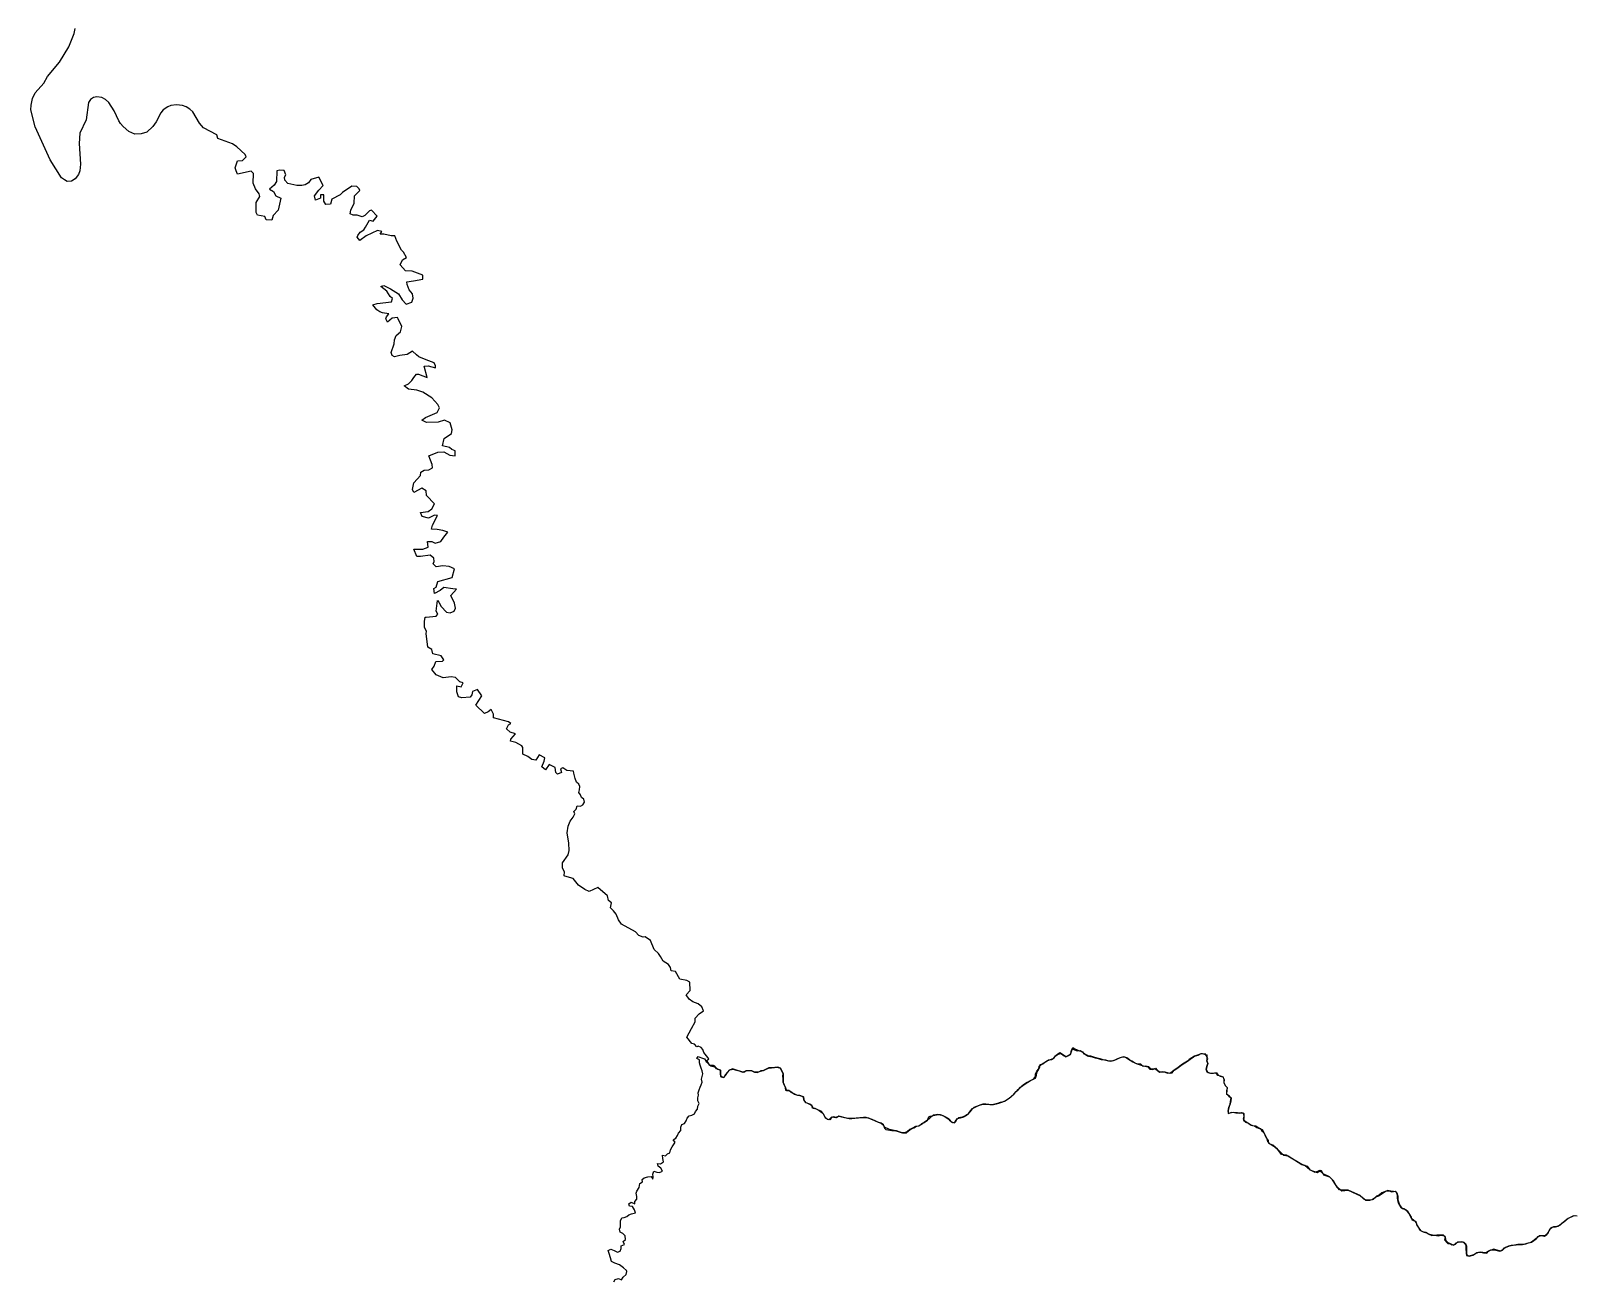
# Model space of a CAD drawing. Extents: x -74 to -34.8, y -33.8 to 5.3.
# Drawn here: x -54.125 to -53.015, y -26.409 to -25.511 of the extents above; entities that cross this region are included whole.
import ezdxf

# ---------------------------------------------------------------- set-up
doc = ezdxf.new("R2010")
doc.units = 0
doc.header["$LTSCALE"] = 2
doc.layers.add('UFEBRASIL', color=7, linetype='Continuous')

msp = doc.modelspace()

# ---------------------------------------------------------------- linework, layer by layer
at = {"layer": 'UFEBRASIL'}
for points in [[(-53.0148, -26.3624), (-53.0168, -26.3627), (-53.0191, -26.3639), (-53.0209, -26.3649), (-53.0227, -26.3667), (-53.0246, -26.3681), (-53.0263, -26.3695), (-53.0283, -26.3702), (-53.0307, -26.3703), (-53.0328, -26.3714), (-53.0339, -26.3734), (-53.0347, -26.3752), (-53.0365, -26.3766), (-53.0386, -26.3768), (-53.0409, -26.3769), (-53.0425, -26.3782), (-53.0442, -26.3798), (-53.0456, -26.3808), (-53.0476, -26.3818), (-53.0499, -26.3824), (-53.052, -26.3831), (-53.0541, -26.383), (-53.0562, -26.3832), (-53.0587, -26.3835), (-53.061, -26.3839), (-53.063, -26.3843), (-53.0651, -26.3852), (-53.0669, -26.3866), (-53.0684, -26.388), (-53.0704, -26.3874), (-53.0727, -26.3868), (-53.0735, -26.3864), (-53.0773, -26.3878), (-53.0791, -26.3892), (-53.0815, -26.3888), (-53.0834, -26.3886), (-53.0857, -26.389), (-53.0874, -26.3902), (-53.0895, -26.391), (-53.0918, -26.3915), (-53.0932, -26.3901), (-53.0932, -26.3893), (-53.0933, -26.3857), (-53.0933, -26.3837), (-53.0949, -26.3816), (-53.0971, -26.3811), (-53.0997, -26.3814), (-53.1013, -26.383), (-53.1034, -26.3835), (-53.1053, -26.3825), (-53.107, -26.3815), (-53.1086, -26.38), (-53.1083, -26.3778), (-53.1098, -26.3763), (-53.112, -26.3764), (-53.1144, -26.3765), (-53.1166, -26.3767), (-53.1185, -26.3762), (-53.1205, -26.3758), (-53.1224, -26.3746), (-53.1246, -26.3739), (-53.1267, -26.3727), (-53.1274, -26.3708), (-53.1285, -26.3694), (-53.1293, -26.3671), (-53.1309, -26.3659), (-53.1327, -26.3644), (-53.1333, -26.3628), (-53.1347, -26.3607), (-53.1362, -26.3584), (-53.1379, -26.3575), (-53.14, -26.357), (-53.1411, -26.3552), (-53.142, -26.3535), (-53.1428, -26.3499), (-53.1428, -26.3476), (-53.1435, -26.3456), (-53.1455, -26.3451), (-53.1476, -26.3449), (-53.1497, -26.3444), (-53.152, -26.3452), (-53.154, -26.3459), (-53.1558, -26.3477), (-53.1577, -26.3485), (-53.1592, -26.3499), (-53.1609, -26.3509), (-53.1626, -26.3512), (-53.1654, -26.3513), (-53.167, -26.3505), (-53.1695, -26.3478), (-53.1782, -26.3441), (-53.1845, -26.3438), (-53.1869, -26.3408), (-53.1895, -26.3366), (-53.1916, -26.3344), (-53.1962, -26.3324), (-53.1987, -26.3299), (-53.2018, -26.3313), (-53.2057, -26.3295), (-53.2093, -26.3264), (-53.2115, -26.3257), (-53.2227, -26.319), (-53.226, -26.3185), (-53.229, -26.3147), (-53.2323, -26.3117), (-53.2343, -26.311), (-53.2358, -26.3094), (-53.2363, -26.3072), (-53.2374, -26.3054), (-53.2384, -26.3033), (-53.2397, -26.3019), (-53.2409, -26.3), (-53.2429, -26.2992), (-53.2446, -26.2982), (-53.2467, -26.2978), (-53.2483, -26.2972), (-53.2503, -26.2959), (-53.2521, -26.2947), (-53.2533, -26.2929), (-53.253, -26.2909), (-53.2533, -26.2887), (-53.2555, -26.2887), (-53.2577, -26.2885), (-53.2598, -26.2885), (-53.2619, -26.2883), (-53.2639, -26.2891), (-53.2644, -26.2873), (-53.2638, -26.2847), (-53.263, -26.2823), (-53.2626, -26.2803), (-53.2622, -26.2781), (-53.2635, -26.2765), (-53.2654, -26.2753), (-53.2654, -26.2728), (-53.2648, -26.2705), (-53.2664, -26.2692), (-53.2673, -26.2672), (-53.2673, -26.2649), (-53.2678, -26.2629), (-53.2698, -26.2623), (-53.2719, -26.2617), (-53.273, -26.2597), (-53.2754, -26.2602), (-53.2776, -26.2601), (-53.2794, -26.2592), (-53.2803, -26.2572), (-53.2796, -26.2552), (-53.2791, -26.2531), (-53.2796, -26.2512), (-53.2789, -26.2494), (-53.2808, -26.2461), (-53.2846, -26.2464), (-53.2864, -26.2471), (-53.2886, -26.2478), (-53.2905, -26.2491), (-53.2923, -26.2503), (-53.2937, -26.2513), (-53.296, -26.2528), (-53.2979, -26.2541), (-53.2994, -26.2553), (-53.3012, -26.2567), (-53.3033, -26.2578), (-53.3045, -26.259), (-53.3062, -26.2603), (-53.3096, -26.2594), (-53.3116, -26.2591), (-53.3138, -26.2592), (-53.3151, -26.258), (-53.3173, -26.2568), (-53.3196, -26.2572), (-53.3215, -26.2556), (-53.3235, -26.2551), (-53.3254, -26.2552), (-53.3271, -26.2536), (-53.3295, -26.2535), (-53.3316, -26.2527), (-53.3336, -26.2514), (-53.3352, -26.2504), (-53.3373, -26.2491), (-53.3397, -26.2482), (-53.342, -26.2489), (-53.3439, -26.2497), (-53.3459, -26.2506), (-53.3479, -26.2513), (-53.3502, -26.2513), (-53.3522, -26.2508), (-53.3541, -26.2504), (-53.3564, -26.2498), (-53.3584, -26.2493), (-53.3609, -26.2486), (-53.3631, -26.2479), (-53.3654, -26.2478), (-53.3671, -26.2466), (-53.3688, -26.2452), (-53.3707, -26.2441), (-53.3728, -26.2443), (-53.3732, -26.2441), (-53.3764, -26.2427), (-53.3772, -26.2447), (-53.378, -26.2469), (-53.3796, -26.2475), (-53.3811, -26.2483), (-53.3834, -26.2466), (-53.3853, -26.2455), (-53.3871, -26.2466), (-53.3888, -26.248), (-53.3903, -26.2497), (-53.3923, -26.2505), (-53.3942, -26.2511), (-53.3961, -26.2523), (-53.3976, -26.2536), (-53.3998, -26.254), (-53.4, -26.256), (-53.401, -26.2577), (-53.4022, -26.2596), (-53.4024, -26.2617), (-53.403, -26.2638), (-53.4051, -26.2648), (-53.407, -26.2657), (-53.4088, -26.2667), (-53.4108, -26.268), (-53.4127, -26.2694), (-53.4144, -26.2711), (-53.4159, -26.2725), (-53.4176, -26.2742), (-53.4191, -26.2758), (-53.4206, -26.2772), (-53.4225, -26.2786), (-53.4243, -26.2798), (-53.4261, -26.2806), (-53.4282, -26.2812), (-53.43, -26.2818), (-53.4321, -26.2824), (-53.4339, -26.2827), (-53.4364, -26.2825), (-53.4384, -26.2822), (-53.4406, -26.2823), (-53.4429, -26.283), (-53.4452, -26.284), (-53.447, -26.2848), (-53.4489, -26.2863), (-53.4502, -26.2881), (-53.4516, -26.2898), (-53.4535, -26.291), (-53.4555, -26.2917), (-53.4578, -26.2922), (-53.4596, -26.2936), (-53.4606, -26.2954), (-53.4624, -26.2958), (-53.4642, -26.2943), (-53.465, -26.2928), (-53.4673, -26.2916), (-53.4692, -26.2906), (-53.471, -26.2899), (-53.4732, -26.2897), (-53.4757, -26.2902), (-53.4764, -26.2903), (-53.479, -26.2925), (-53.4803, -26.2939), (-53.4829, -26.2954), (-53.4848, -26.2968), (-53.4869, -26.298), (-53.4891, -26.2983), (-53.4911, -26.2995), (-53.4931, -26.3006), (-53.4949, -26.3022), (-53.4972, -26.3028), (-53.499, -26.3028), (-53.4997, -26.3027), (-53.5044, -26.3012), (-53.5076, -26.3005), (-53.5112, -26.2989), (-53.5121, -26.2971), (-53.5138, -26.296), (-53.516, -26.2952), (-53.5175, -26.2944), (-53.5201, -26.2933), (-53.5222, -26.2925), (-53.5244, -26.2919), (-53.5265, -26.2918), (-53.5291, -26.292), (-53.5317, -26.2923), (-53.5347, -26.2926), (-53.5371, -26.2926), (-53.5387, -26.2923), (-53.544, -26.291), (-53.5459, -26.292), (-53.5476, -26.2914), (-53.5498, -26.2921), (-53.5514, -26.2935), (-53.5538, -26.2924), (-53.5544, -26.2908), (-53.5554, -26.2889), (-53.5569, -26.2874), (-53.5588, -26.2866), (-53.5611, -26.2854), (-53.5631, -26.2851), (-53.5634, -26.2833), (-53.565, -26.2822), (-53.5675, -26.2813), (-53.5693, -26.2793), (-53.5694, -26.2771), (-53.5721, -26.276), (-53.5744, -26.2759), (-53.5763, -26.2749), (-53.5783, -26.2738), (-53.58, -26.2724), (-53.5822, -26.2724), (-53.5825, -26.2703), (-53.5834, -26.2684), (-53.5841, -26.2664), (-53.584, -26.2642), (-53.5843, -26.2622), (-53.5842, -26.2602), (-53.585, -26.2585), (-53.5861, -26.2564), (-53.5879, -26.2558), (-53.59, -26.2559), (-53.5922, -26.2563), (-53.5943, -26.2562), (-53.5964, -26.2571), (-53.5982, -26.258), (-53.6001, -26.2584), (-53.6019, -26.2594), (-53.6046, -26.2592), (-53.6065, -26.2584), (-53.6083, -26.2583), (-53.6106, -26.2584), (-53.6123, -26.2595), (-53.6146, -26.2588), (-53.6176, -26.2579), (-53.6205, -26.257), (-53.6226, -26.2578), (-53.6244, -26.2595), (-53.6255, -26.2609), (-53.6268, -26.2632), (-53.6289, -26.2624), (-53.6291, -26.2603), (-53.6291, -26.2578), (-53.6319, -26.257), (-53.6333, -26.2549), (-53.6341, -26.2545), (-53.6368, -26.2546), (-53.639, -26.2509), (-53.6375, -26.2498), (-53.6382, -26.2487), (-53.641, -26.2451), (-53.6417, -26.2431), (-53.643, -26.2416), (-53.6452, -26.2407), (-53.6461, -26.241), (-53.6477, -26.2393), (-53.6496, -26.2387), (-53.6533, -26.2341), (-53.65, -26.2279), (-53.6473, -26.2232), (-53.6474, -26.2206), (-53.6444, -26.2173), (-53.6413, -26.2152), (-53.6426, -26.2124), (-53.6452, -26.2102), (-53.6491, -26.2087), (-53.6517, -26.2069), (-53.6537, -26.2038), (-53.6509, -26.2007), (-53.6511, -26.1947), (-53.6534, -26.1934), (-53.6583, -26.1926), (-53.6614, -26.1869), (-53.6645, -26.1865), (-53.665, -26.1841), (-53.6665, -26.182), (-53.6704, -26.1795), (-53.6723, -26.1762), (-53.6736, -26.174), (-53.6769, -26.1711), (-53.6794, -26.1647), (-53.6832, -26.162), (-53.6847, -26.1623), (-53.6878, -26.1612), (-53.6901, -26.1586), (-53.7002, -26.153), (-53.7023, -26.1498), (-53.7041, -26.1457), (-53.7061, -26.1434), (-53.7082, -26.1413), (-53.7075, -26.1377), (-53.7095, -26.1361), (-53.7102, -26.1327), (-53.7172, -26.1267), (-53.7236, -26.1296), (-53.7266, -26.1282), (-53.7311, -26.1249), (-53.735, -26.1201), (-53.741, -26.1185), (-53.7415, -26.1183), (-53.7412, -26.1153), (-53.7427, -26.1128), (-53.7427, -26.1089), (-53.7386, -26.1031), (-53.7378, -26.1), (-53.7381, -26.0948), (-53.7393, -26.0875), (-53.7385, -26.0825), (-53.7371, -26.0791), (-53.7349, -26.0762), (-53.7338, -26.0738), (-53.7345, -26.0721), (-53.7328, -26.0703), (-53.732, -26.0681), (-53.7297, -26.0682), (-53.7281, -26.0673), (-53.7269, -26.0654), (-53.7274, -26.0633), (-53.7289, -26.0621), (-53.7298, -26.0602), (-53.731, -26.0583), (-53.7305, -26.0564), (-53.7303, -26.054), (-53.7309, -26.0524), (-53.7326, -26.0511), (-53.7336, -26.0484), (-53.7345, -26.0446), (-53.7347, -26.0431), (-53.7396, -26.0425), (-53.7424, -26.0406), (-53.744, -26.0413), (-53.7433, -26.044), (-53.7463, -26.0452), (-53.7474, -26.044), (-53.7478, -26.0405), (-53.7522, -26.0382), (-53.7548, -26.0421), (-53.7576, -26.04), (-53.7557, -26.036), (-53.7554, -26.0336), (-53.7595, -26.0314), (-53.7617, -26.0352), (-53.7646, -26.0347), (-53.7676, -26.0325), (-53.7711, -26.0308), (-53.7711, -26.0261), (-53.7719, -26.0249), (-53.7761, -26.0225), (-53.7801, -26.0216), (-53.7797, -26.02), (-53.7764, -26.0163), (-53.7803, -26.0151), (-53.7828, -26.0127), (-53.7815, -26.0099), (-53.7798, -26.0088), (-53.7814, -26.0076), (-53.7922, -26.0047), (-53.7921, -26.0021), (-53.794, -25.9988), (-53.7961, -26.0005), (-53.7987, -26.0016), (-53.8048, -25.9958), (-53.8006, -25.989), (-53.8036, -25.9845), (-53.8072, -25.9859), (-53.8077, -25.9883), (-53.8089, -25.99), (-53.815, -25.9905), (-53.8174, -25.9898), (-53.8186, -25.986), (-53.8186, -25.9818), (-53.8154, -25.9825), (-53.814, -25.9796), (-53.8163, -25.979), (-53.8196, -25.9759), (-53.8227, -25.9753), (-53.8283, -25.976), (-53.8334, -25.974), (-53.8364, -25.97), (-53.8348, -25.9676), (-53.8336, -25.9644), (-53.8288, -25.964), (-53.8278, -25.963), (-53.8297, -25.9603), (-53.8358, -25.9587), (-53.8366, -25.9557), (-53.8395, -25.9541), (-53.8406, -25.9442), (-53.8404, -25.9427), (-53.8418, -25.9397), (-53.8419, -25.9356), (-53.8414, -25.9324), (-53.8405, -25.9324), (-53.8334, -25.9318), (-53.8323, -25.9302), (-53.8333, -25.9282), (-53.8325, -25.9205), (-53.8314, -25.9217), (-53.8297, -25.9249), (-53.8261, -25.9288), (-53.8233, -25.9294), (-53.8205, -25.9282), (-53.8195, -25.9261), (-53.8203, -25.9224), (-53.8229, -25.9168), (-53.8187, -25.9124), (-53.8215, -25.9121), (-53.828, -25.9112), (-53.8306, -25.9134), (-53.8346, -25.9154), (-53.8352, -25.9119), (-53.8333, -25.911), (-53.8321, -25.9068), (-53.8218, -25.904), (-53.8203, -25.8978), (-53.824, -25.896), (-53.8287, -25.8957), (-53.8334, -25.8962), (-53.8355, -25.8941), (-53.8348, -25.8926), (-53.8351, -25.8901), (-53.8376, -25.888), (-53.8446, -25.889), (-53.8472, -25.8888), (-53.8495, -25.8837), (-53.8431, -25.8837), (-53.8392, -25.8823), (-53.8396, -25.8782), (-53.8364, -25.8782), (-53.8341, -25.8793), (-53.83, -25.878), (-53.8278, -25.875), (-53.8251, -25.8713), (-53.8287, -25.8701), (-53.8327, -25.8696), (-53.8367, -25.8693), (-53.8361, -25.8664), (-53.8325, -25.8595), (-53.8347, -25.8591), (-53.8388, -25.8614), (-53.8434, -25.8601), (-53.8446, -25.8574), (-53.8392, -25.8566), (-53.8364, -25.8546), (-53.8346, -25.851), (-53.8404, -25.8451), (-53.8406, -25.8418), (-53.8436, -25.8399), (-53.8494, -25.8429), (-53.8503, -25.8407), (-53.8494, -25.836), (-53.8446, -25.8307), (-53.8444, -25.8284), (-53.8421, -25.8269), (-53.8387, -25.8266), (-53.836, -25.8252), (-53.8362, -25.8229), (-53.8387, -25.8166), (-53.8322, -25.8139), (-53.8278, -25.8138), (-53.8237, -25.8162), (-53.8197, -25.8166), (-53.8197, -25.8129), (-53.8222, -25.812), (-53.8238, -25.8107), (-53.8288, -25.8093), (-53.8277, -25.8042), (-53.8223, -25.8005), (-53.822, -25.7978), (-53.8233, -25.7928), (-53.8275, -25.791), (-53.832, -25.7925), (-53.8404, -25.7926), (-53.8436, -25.7909), (-53.8411, -25.789), (-53.8326, -25.7855), (-53.8311, -25.7821), (-53.8322, -25.7798), (-53.8366, -25.7748), (-53.843, -25.7708), (-53.8474, -25.7693), (-53.8533, -25.7688), (-53.8565, -25.7664), (-53.8533, -25.7648), (-53.8509, -25.7624), (-53.8495, -25.7604), (-53.8475, -25.7579), (-53.8462, -25.758), (-53.8398, -25.7604), (-53.842, -25.7521), (-53.8392, -25.752), (-53.8339, -25.7533), (-53.8339, -25.7519), (-53.8348, -25.7498), (-53.8405, -25.7476), (-53.8459, -25.7455), (-53.8475, -25.7441), (-53.8504, -25.7415), (-53.8543, -25.7439), (-53.8594, -25.7445), (-53.8633, -25.7455), (-53.8651, -25.7446), (-53.8658, -25.7424), (-53.8636, -25.7362), (-53.8634, -25.7333), (-53.8622, -25.7302), (-53.8591, -25.7275), (-53.8581, -25.7236), (-53.8607, -25.7181), (-53.8611, -25.7172), (-53.865, -25.7177), (-53.8684, -25.7205), (-53.8696, -25.7181), (-53.869, -25.7167), (-53.8674, -25.7145), (-53.8719, -25.7139), (-53.8738, -25.7132), (-53.8761, -25.7117), (-53.8788, -25.7082), (-53.8758, -25.7072), (-53.8654, -25.706), (-53.8647, -25.7035), (-53.8665, -25.7022), (-53.8689, -25.6983), (-53.8732, -25.695), (-53.8711, -25.6943), (-53.8663, -25.6967), (-53.8604, -25.7002), (-53.8578, -25.7044), (-53.855, -25.7076), (-53.8508, -25.7062), (-53.8499, -25.7034), (-53.8504, -25.7003), (-53.8529, -25.6974), (-53.8542, -25.6936), (-53.8544, -25.6915), (-53.8498, -25.6908), (-53.8429, -25.6897), (-53.843, -25.6868), (-53.8507, -25.684), (-53.8554, -25.6836), (-53.8592, -25.6793), (-53.8575, -25.6757), (-53.8547, -25.6741), (-53.8568, -25.6703), (-53.8582, -25.6688), (-53.8616, -25.6623), (-53.8631, -25.6586), (-53.8658, -25.6585), (-53.8709, -25.6574), (-53.8737, -25.6573), (-53.8725, -25.6555), (-53.8755, -25.6546), (-53.8837, -25.6585), (-53.8883, -25.6618), (-53.8901, -25.6596), (-53.8896, -25.6584), (-53.8879, -25.656), (-53.8853, -25.6542), (-53.8841, -25.6523), (-53.8812, -25.6472), (-53.8786, -25.648), (-53.8757, -25.6445), (-53.8798, -25.64), (-53.8812, -25.6405), (-53.8846, -25.6439), (-53.8865, -25.6448), (-53.8901, -25.6436), (-53.8931, -25.6438), (-53.8951, -25.6428), (-53.8947, -25.6401), (-53.8922, -25.635), (-53.8921, -25.6297), (-53.8882, -25.626), (-53.8887, -25.6247), (-53.8905, -25.6232), (-53.8941, -25.6228), (-53.9008, -25.6273), (-53.9023, -25.6292), (-53.9083, -25.6322), (-53.9093, -25.6357), (-53.9126, -25.6361), (-53.9141, -25.6337), (-53.914, -25.629), (-53.9164, -25.6291), (-53.9165, -25.6315), (-53.9202, -25.6329), (-53.9209, -25.6298), (-53.9176, -25.6258), (-53.9146, -25.6223), (-53.9178, -25.6164), (-53.9234, -25.618), (-53.9252, -25.6205), (-53.9276, -25.622), (-53.93, -25.6225), (-53.9336, -25.6224), (-53.9399, -25.621), (-53.9422, -25.6185), (-53.9424, -25.6165), (-53.9414, -25.6147), (-53.9427, -25.6117), (-53.9458, -25.6113), (-53.948, -25.6119), (-53.9482, -25.6196), (-53.9498, -25.6222), (-53.9532, -25.625), (-53.9503, -25.6268), (-53.9485, -25.6297), (-53.9449, -25.6315), (-53.947, -25.64), (-53.9504, -25.6439), (-53.9514, -25.6473), (-53.9556, -25.647), (-53.9565, -25.6447), (-53.9617, -25.6438), (-53.9627, -25.6419), (-53.9628, -25.6346), (-53.9602, -25.6302), (-53.9606, -25.6284), (-53.9631, -25.6247), (-53.9648, -25.6207), (-53.9647, -25.6137), (-53.9664, -25.612), (-53.9762, -25.6143), (-53.9772, -25.6119), (-53.9777, -25.6096), (-53.9761, -25.6047), (-53.9725, -25.6045), (-53.9698, -25.6018), (-53.9707, -25.6002), (-53.9767, -25.5946), (-53.9797, -25.5925), (-53.9903, -25.5886), (-53.9909, -25.5861), (-54.0006, -25.5809), (-54.0035, -25.5776), (-54.0083, -25.5694), (-54.0103, -25.5676), (-54.013, -25.5658), (-54.0157, -25.5649), (-54.0199, -25.5644), (-54.0241, -25.565), (-54.0263, -25.5658), (-54.0295, -25.568), (-54.0312, -25.5703), (-54.0346, -25.5767), (-54.037, -25.5799), (-54.0412, -25.584), (-54.0454, -25.5853), (-54.0499, -25.5854), (-54.0541, -25.5836), (-54.0582, -25.5801), (-54.0601, -25.5779), (-54.0615, -25.576), (-54.0648, -25.5687), (-54.0686, -25.5628), (-54.071, -25.5606), (-54.0737, -25.5591), (-54.0772, -25.5586), (-54.0797, -25.5592), (-54.0817, -25.5607), (-54.0832, -25.5627), (-54.0849, -25.5751), (-54.0893, -25.5848), (-54.0899, -25.5922), (-54.089, -25.607), (-54.0895, -25.6119), (-54.0904, -25.6144), (-54.0927, -25.6175), (-54.0955, -25.6193), (-54.0985, -25.6194), (-54.1005, -25.6184), (-54.1025, -25.6168), (-54.1107, -25.6039), (-54.1215, -25.5803), (-54.1246, -25.568), (-54.1244, -25.5647), (-54.1235, -25.5598), (-54.1214, -25.5559), (-54.1154, -25.5488), (-54.1126, -25.5442), (-54.104, -25.5338), (-54.0974, -25.5227), (-54.0935, -25.5133), (-54.0927, -25.5096)], [(-53.7058, -26.41), (-53.7049, -26.4083), (-53.7024, -26.4076), (-53.7002, -26.4085), (-53.6991, -26.4066), (-53.6969, -26.4046), (-53.6965, -26.4025), (-53.6966, -26.4018), (-53.6989, -26.3998), (-53.7016, -26.3976), (-53.7051, -26.3964), (-53.7074, -26.3952), (-53.7081, -26.3928), (-53.7092, -26.3896), (-53.7099, -26.3875), (-53.7078, -26.3864), (-53.7054, -26.3873), (-53.7031, -26.3887), (-53.7011, -26.388), (-53.7006, -26.3859), (-53.7004, -26.384), (-53.6982, -26.3832), (-53.699, -26.3809), (-53.6973, -26.3795), (-53.6977, -26.3768), (-53.6994, -26.3752), (-53.7013, -26.3742), (-53.7018, -26.3722), (-53.701, -26.3704), (-53.701, -26.3682), (-53.701, -26.3661), (-53.7, -26.364), (-53.6984, -26.3637), (-53.6964, -26.363), (-53.6951, -26.3618), (-53.6931, -26.3611), (-53.6903, -26.3604), (-53.6909, -26.3582), (-53.6924, -26.3558), (-53.6946, -26.3555), (-53.695, -26.3539), (-53.6932, -26.3526), (-53.6906, -26.3539), (-53.6906, -26.3521), (-53.6892, -26.3505), (-53.6893, -26.3487), (-53.6898, -26.3462), (-53.6892, -26.3447), (-53.6876, -26.3422), (-53.687, -26.3393), (-53.6851, -26.3382), (-53.6855, -26.3363), (-53.684, -26.3352), (-53.6813, -26.3344), (-53.679, -26.3342), (-53.6777, -26.3362), (-53.6775, -26.3345), (-53.6777, -26.3326), (-53.677, -26.3305), (-53.6748, -26.3311), (-53.6729, -26.3313), (-53.6708, -26.3304), (-53.672, -26.3282), (-53.674, -26.3268), (-53.6743, -26.325), (-53.6722, -26.3252), (-53.6701, -26.3237), (-53.6706, -26.3214), (-53.6707, -26.3189), (-53.6687, -26.3195), (-53.6672, -26.3179), (-53.6655, -26.3172), (-53.6651, -26.315), (-53.6638, -26.313), (-53.6624, -26.3109), (-53.6618, -26.3097), (-53.6631, -26.3079), (-53.6612, -26.3068), (-53.6601, -26.3048), (-53.6594, -26.3031), (-53.6577, -26.3011), (-53.6576, -26.2989), (-53.6568, -26.2968), (-53.6549, -26.2961), (-53.6539, -26.2942), (-53.6531, -26.2924), (-53.6517, -26.2906), (-53.6496, -26.2902), (-53.6477, -26.2893), (-53.647, -26.2875), (-53.6456, -26.286), (-53.6454, -26.2838), (-53.6444, -26.2819), (-53.6453, -26.2799), (-53.6455, -26.2778), (-53.645, -26.2759), (-53.6452, -26.2741), (-53.6444, -26.272), (-53.6438, -26.2701), (-53.6431, -26.2684), (-53.6423, -26.2664), (-53.6428, -26.2644), (-53.6424, -26.2624), (-53.6417, -26.2604), (-53.6424, -26.2583), (-53.6431, -26.2564), (-53.6437, -26.2544), (-53.6441, -26.2525), (-53.6442, -26.2505), (-53.6461, -26.2495), (-53.6452, -26.2481), (-53.6427, -26.249), (-53.6407, -26.2497), (-53.6395, -26.2516), (-53.6382, -26.2527), (-53.6362, -26.2548), (-53.6331, -26.2556), (-53.6311, -26.2572), (-53.6291, -26.2578), (-53.6291, -26.2603), (-53.6288, -26.2626), (-53.6268, -26.2632), (-53.6256, -26.2616), (-53.6241, -26.2595), (-53.6224, -26.2577), (-53.6201, -26.2571), (-53.6187, -26.2576), (-53.6158, -26.2584), (-53.6132, -26.2592), (-53.6109, -26.2584), (-53.6087, -26.2582), (-53.6065, -26.2584), (-53.6046, -26.2592), (-53.6028, -26.2596), (-53.6003, -26.2586), (-53.5982, -26.258), (-53.5964, -26.2571), (-53.5946, -26.2564), (-53.5924, -26.2562), (-53.5903, -26.2559), (-53.5883, -26.2558), (-53.5861, -26.2564), (-53.585, -26.2585), (-53.5842, -26.2602), (-53.5842, -26.2624), (-53.5841, -26.2645), (-53.584, -26.2667), (-53.5833, -26.2685), (-53.5824, -26.2705), (-53.5816, -26.2725), (-53.5794, -26.2727), (-53.5776, -26.274), (-53.576, -26.2752), (-53.5739, -26.2758), (-53.5721, -26.276), (-53.5694, -26.2771), (-53.5693, -26.2793), (-53.5683, -26.2809), (-53.5661, -26.2818), (-53.5634, -26.2833), (-53.5626, -26.2851), (-53.5605, -26.2857), (-53.5583, -26.2868), (-53.5562, -26.2882), (-53.5551, -26.2895), (-53.5542, -26.2913), (-53.5525, -26.2931), (-53.5502, -26.2932), (-53.549, -26.2914), (-53.5468, -26.2918), (-53.5448, -26.2912), (-53.5438, -26.291), (-53.5422, -26.2914), (-53.5368, -26.2926), (-53.5347, -26.2926), (-53.5327, -26.2924), (-53.5299, -26.2921), (-53.5272, -26.2918), (-53.525, -26.2918), (-53.5229, -26.2922), (-53.5208, -26.293), (-53.5184, -26.294), (-53.5159, -26.2952), (-53.5138, -26.296), (-53.5119, -26.2974), (-53.5114, -26.2996), (-53.5103, -26.3005), (-53.5061, -26.3011), (-53.5029, -26.3013), (-53.4984, -26.303), (-53.4958, -26.3028), (-53.494, -26.3014), (-53.4922, -26.3), (-53.4902, -26.2992), (-53.4883, -26.2982), (-53.4862, -26.2977), (-53.4844, -26.2963), (-53.4829, -26.2954), (-53.4803, -26.2939), (-53.4794, -26.2915), (-53.4786, -26.2908), (-53.4752, -26.2901), (-53.4724, -26.2897), (-53.4702, -26.2901), (-53.4685, -26.291), (-53.4672, -26.2916), (-53.4649, -26.2932), (-53.4633, -26.2951), (-53.4611, -26.2958), (-53.4598, -26.2939), (-53.4588, -26.2925), (-53.4567, -26.292), (-53.4542, -26.2913), (-53.4521, -26.2901), (-53.4506, -26.2887), (-53.4495, -26.287), (-53.4481, -26.2855), (-53.4466, -26.2846), (-53.4443, -26.2836), (-53.4424, -26.2828), (-53.4403, -26.2822), (-53.4379, -26.2823), (-53.4355, -26.2826), (-53.433, -26.2826), (-53.4309, -26.2821), (-53.4291, -26.2815), (-53.427, -26.2808), (-53.4251, -26.2802), (-53.4231, -26.279), (-53.4215, -26.2779), (-53.42, -26.2766), (-53.4183, -26.275), (-53.4167, -26.2733), (-53.4153, -26.272), (-53.4136, -26.2702), (-53.412, -26.2689), (-53.4102, -26.2676), (-53.4084, -26.2665), (-53.4064, -26.2654), (-53.4043, -26.2644), (-53.4028, -26.2625), (-53.4027, -26.2604), (-53.4018, -26.2585), (-53.4005, -26.257), (-53.4002, -26.2549), (-53.3987, -26.2537), (-53.3968, -26.2527), (-53.3952, -26.2516), (-53.3934, -26.2504), (-53.3913, -26.2503), (-53.3895, -26.2491), (-53.3884, -26.2475), (-53.3866, -26.2463), (-53.3844, -26.2459), (-53.3828, -26.2473), (-53.3811, -26.2483), (-53.379, -26.2473), (-53.3775, -26.2458), (-53.3769, -26.2436), (-53.3761, -26.2416), (-53.3745, -26.2425), (-53.3713, -26.2441), (-53.3691, -26.2444), (-53.3682, -26.2462), (-53.366, -26.2468), (-53.3645, -26.2478), (-53.3621, -26.2482), (-53.36, -26.2489), (-53.3579, -26.2495), (-53.3556, -26.2501), (-53.3533, -26.2505), (-53.3513, -26.251), (-53.3492, -26.2513), (-53.3467, -26.2509), (-53.3449, -26.2502), (-53.3429, -26.2493), (-53.341, -26.2485), (-53.3389, -26.2482), (-53.3367, -26.2495), (-53.3348, -26.2506), (-53.3328, -26.2519), (-53.3305, -26.2532), (-53.3284, -26.2537), (-53.3262, -26.2545), (-53.3243, -26.2551), (-53.3221, -26.2555), (-53.3207, -26.2572), (-53.3186, -26.2574), (-53.3166, -26.2564), (-53.3157, -26.2576), (-53.3137, -26.2593), (-53.3116, -26.2591), (-53.3096, -26.2594), (-53.3079, -26.26), (-53.3047, -26.2597), (-53.3033, -26.2578), (-53.3012, -26.2567), (-53.2994, -26.2553), (-53.2974, -26.2538), (-53.2954, -26.2525), (-53.2937, -26.2513), (-53.2916, -26.2499), (-53.2896, -26.2485), (-53.2878, -26.2475), (-53.2859, -26.247), (-53.2838, -26.246), (-53.2831, -26.2458), (-53.2796, -26.2469), (-53.2796, -26.2512), (-53.2791, -26.2531), (-53.2796, -26.2552), (-53.2802, -26.2575), (-53.2791, -26.2595), (-53.2771, -26.2601), (-53.275, -26.2601), (-53.2728, -26.2597), (-53.2719, -26.2613), (-53.2702, -26.2623), (-53.2681, -26.2626), (-53.2672, -26.2646), (-53.2675, -26.2667), (-53.2665, -26.2688), (-53.2652, -26.2704), (-53.2654, -26.2724), (-53.2655, -26.2748), (-53.2639, -26.2766), (-53.2622, -26.2778), (-53.2625, -26.28), (-53.2629, -26.2821), (-53.2636, -26.284), (-53.2643, -26.2865), (-53.2644, -26.289), (-53.2629, -26.2885), (-53.2609, -26.288), (-53.2588, -26.2886), (-53.2566, -26.2887), (-53.2547, -26.2884), (-53.2532, -26.2891), (-53.2531, -26.2917), (-53.2533, -26.2938), (-53.2516, -26.2952), (-53.2496, -26.2963), (-53.2478, -26.2974), (-53.2455, -26.2979), (-53.2437, -26.299), (-53.2419, -26.2998), (-53.2399, -26.3006), (-53.2388, -26.3026), (-53.238, -26.3043), (-53.237, -26.3065), (-53.2357, -26.3083), (-53.2353, -26.3103), (-53.2335, -26.3112), (-53.2315, -26.3124), (-53.2308, -26.313), (-53.229, -26.3147), (-53.2246, -26.319), (-53.2212, -26.3193), (-53.2115, -26.3257), (-53.2076, -26.3269), (-53.2057, -26.3295), (-53.2004, -26.3315), (-53.1976, -26.3298), (-53.1959, -26.3331), (-53.1916, -26.3344), (-53.1889, -26.3371), (-53.1865, -26.3415), (-53.1827, -26.3445), (-53.1782, -26.3441), (-53.1693, -26.3481), (-53.1654, -26.3513), (-53.1626, -26.3512), (-53.1602, -26.3506), (-53.1586, -26.349), (-53.1564, -26.3481), (-53.1545, -26.347), (-53.1524, -26.3456), (-53.1509, -26.3445), (-53.1486, -26.3445), (-53.1468, -26.3452), (-53.1444, -26.3448), (-53.1433, -26.3461), (-53.1424, -26.3483), (-53.1425, -26.3508), (-53.1422, -26.3518), (-53.1411, -26.3552), (-53.1393, -26.3572), (-53.1374, -26.3577), (-53.1358, -26.359), (-53.134, -26.3616), (-53.1329, -26.3635), (-53.1325, -26.3655), (-53.1304, -26.366), (-53.1292, -26.3675), (-53.1285, -26.3694), (-53.1273, -26.3714), (-53.1262, -26.373), (-53.1243, -26.3741), (-53.1219, -26.3748), (-53.1201, -26.3757), (-53.118, -26.3767), (-53.116, -26.3763), (-53.1135, -26.3769), (-53.1114, -26.3763), (-53.1092, -26.3768), (-53.1083, -26.3787), (-53.1081, -26.3809), (-53.1066, -26.3823), (-53.1044, -26.3827), (-53.1023, -26.3835), (-53.1006, -26.382), (-53.0985, -26.3811), (-53.0958, -26.3812), (-53.0938, -26.3825), (-53.0932, -26.3844), (-53.0932, -26.3865), (-53.0932, -26.3911), (-53.0913, -26.3914), (-53.0887, -26.3907), (-53.0868, -26.3896), (-53.0849, -26.3888), (-53.0829, -26.3886), (-53.0809, -26.389), (-53.0785, -26.3894), (-53.0773, -26.3878), (-53.0759, -26.3869), (-53.0721, -26.3871), (-53.0693, -26.3878), (-53.0673, -26.3871), (-53.0658, -26.3856), (-53.064, -26.3847), (-53.0622, -26.3841), (-53.0597, -26.3836), (-53.0575, -26.3833), (-53.0548, -26.3831), (-53.0529, -26.3831), (-53.0506, -26.3826), (-53.0485, -26.382), (-53.0464, -26.3814), (-53.0448, -26.3802), (-53.0429, -26.3788), (-53.0416, -26.3773), (-53.0394, -26.3767), (-53.0372, -26.377), (-53.0354, -26.3759), (-53.0342, -26.3742), (-53.0333, -26.3721), (-53.0316, -26.3706), (-53.0293, -26.3704), (-53.0272, -26.3699), (-53.0255, -26.3689), (-53.0234, -26.3671), (-53.0217, -26.3656), (-53.02, -26.3643), (-53.0178, -26.3633), (-53.0158, -26.3623), (-53.0137, -26.3626)]]:
    msp.add_lwpolyline(points, dxfattribs=at)

doc.saveas('drawing.dxf')
